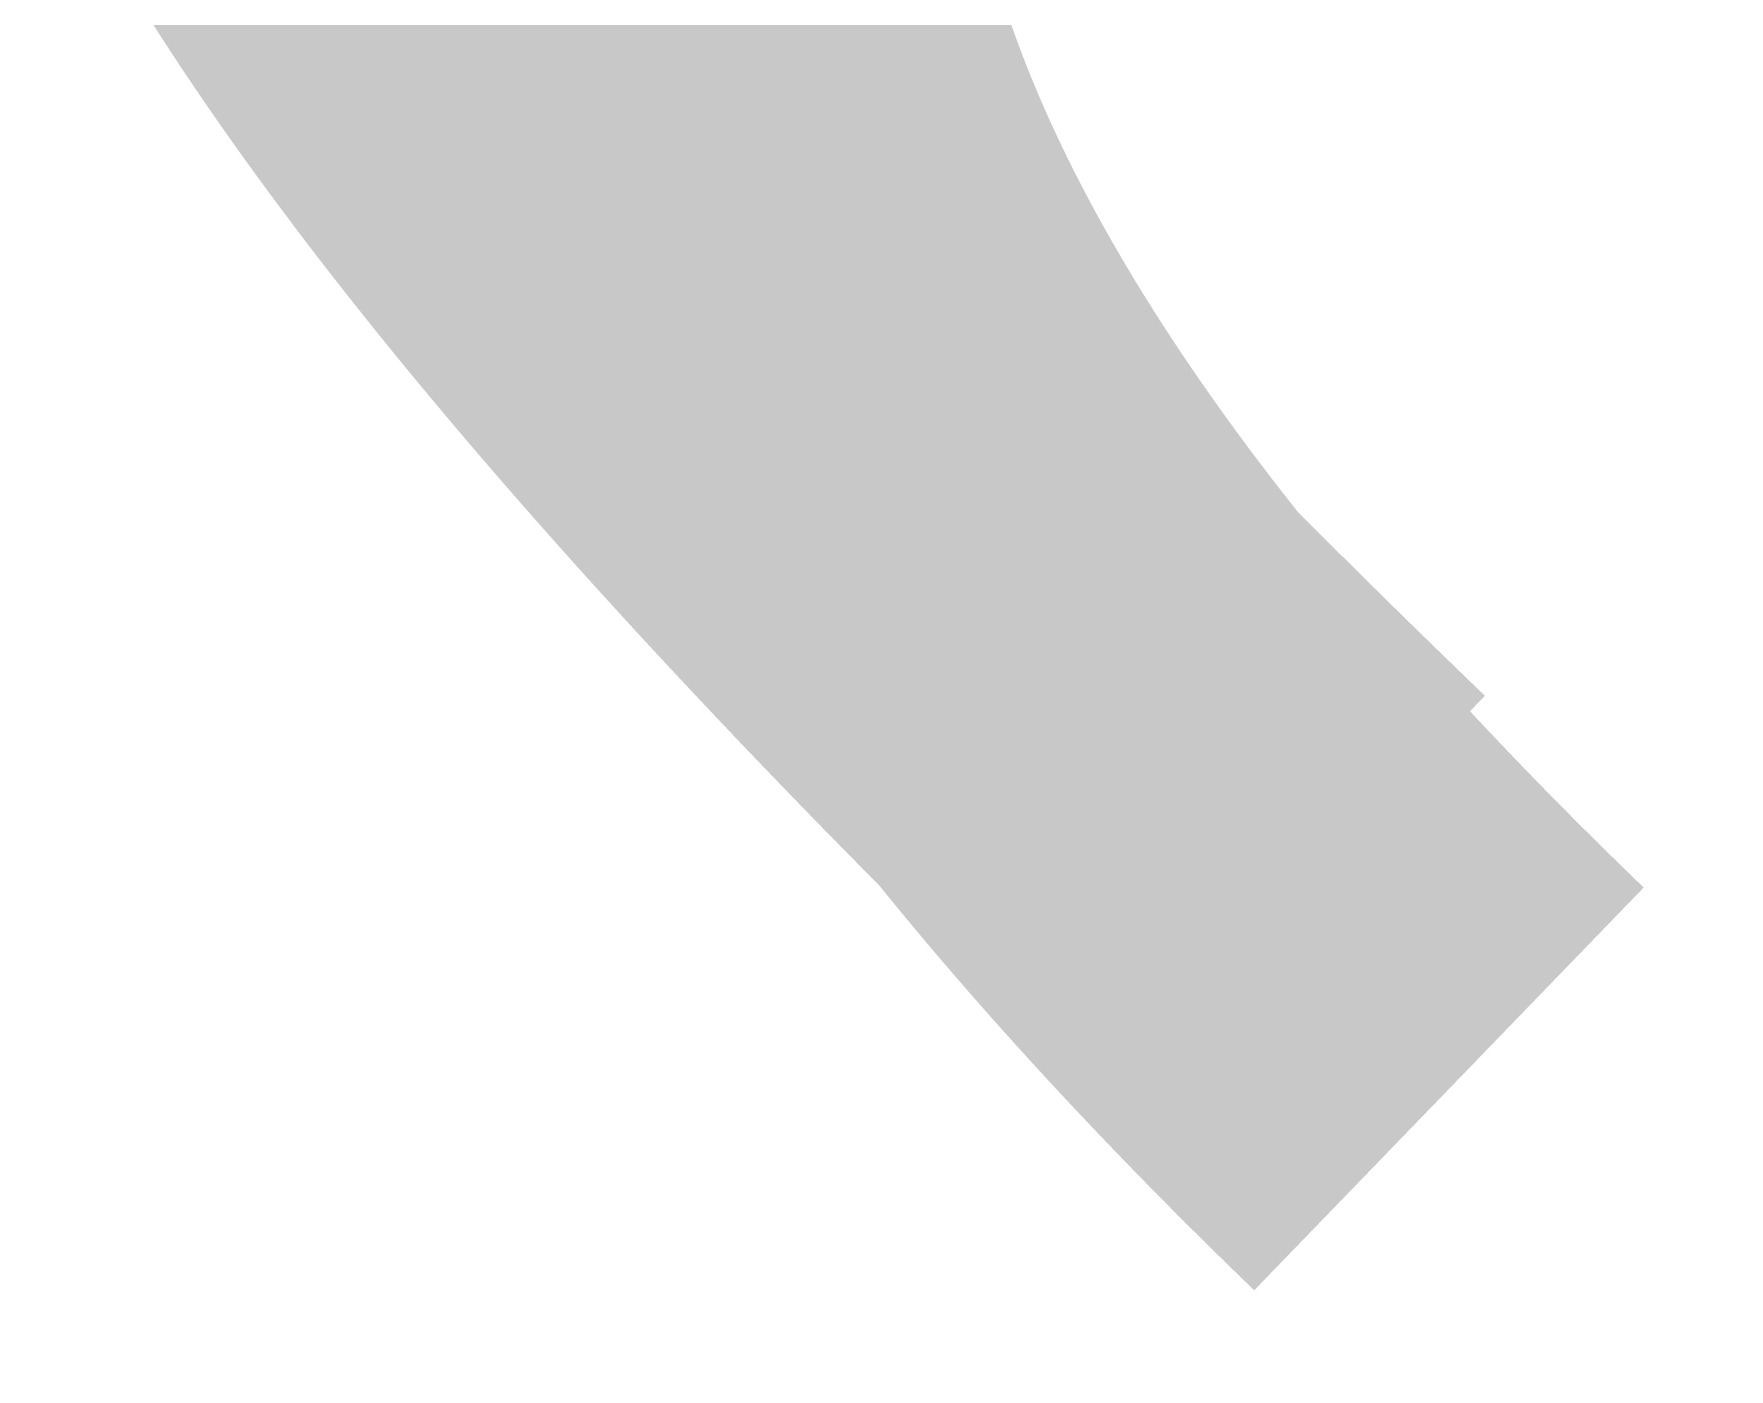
# Model space of a CAD drawing. Header units: inches. Extents: x 2832 to 8547, y -592 to 860.
# Drawn here: x 3586.9 to 3587.657, y 137.348 to 137.943 of the extents above; entities that cross this region are included whole.
import ezdxf

# ---------------------------------------------------------------- set-up
doc = ezdxf.new("R2010")
doc.units = ezdxf.units.IN
doc.header["$LTSCALE"] = 5
doc.header["$MEASUREMENT"] = 0
doc.layers.add('BlueSolid', color=5, linetype='Continuous')
doc.layers.add('DIM', color=154, linetype='Continuous')

# ---------------------------------------------------------------- blocks, each defined once
blk = doc.blocks.new('VBA_LIFTING_SLING_C')
at = {"layer": 'BlueSolid', "const_width": 0.25}
for points in [[(2.162047567736863, -4.730542144959145), (2.155751423259062, -4.72446695042413), (2.149504072812306, -4.718422748855346), (2.143305367858829, -4.712409425547094), (2.137155159860413, -4.706426865792764), (2.131053300279746, -4.700474954885294), (2.124999640577698, -4.694553578119894), (2.11899403221787, -4.688662620788591), (2.113036326662495, -4.682801968186595), (2.107126375372445, -4.676971505606843), (2.101264029810864, -4.671171118342954), (2.095449141439531, -4.665400691689683), (2.089681561720681, -4.659660110939058), (2.08396114211655, -4.653949261385605), (2.078287734089372, -4.6482680283234), (2.072661189100927, -4.642616297046288), (2.06708135861345, -4.636993952846751), (2.061548094090085, -4.631400881019772), (2.056061246991248, -4.625836966857833), (2.050620668780084, -4.620302095656143), (2.045226210919282, -4.614796152707413), (2.039877724870166, -4.609319023305716), (2.034575062094973, -4.60387059274376), (2.029318074055936, -4.598450746316757), (2.024106612215746, -4.593059369317643), (2.018940528035728, -4.587696347040264), (2.013819672979025, -4.582361564778466), (2.008743898506054, -4.577054907825868), (2.003713056080869, -4.571776261475634), (1.998726997165249, -4.566525511022064), (1.993785573220975, -4.561302541759005), (1.988888635709372, -4.556107238979394), (1.984036036093585, -4.550939487977985), (1.979227625836302, -4.545799174047943), (1.974463256398394, -4.540686182482432), (1.969742779242551, -4.535600398576207), (1.965066045831463, -4.530541707622206), (1.960432907626455, -4.525509994914501), (1.95584321609067, -4.520505145746711), (1.951296822684981, -4.515527045412227), (1.946793578872985, -4.510575579205351), (1.942333336115553, -4.505650632419474), (1.937915945875375, -4.500752090347987), (1.933541259614685, -4.495879838285418), (1.92920912879481, -4.491033761524932), (1.924919404880256, -4.486213745359919), (1.920671939330532, -4.481419675085135), (1.916466583609235, -4.47665143599329), (1.912303189178147, -4.471908913378456), (1.908181607499046, -4.467191992534254), (1.904101690034622, -4.4625005587543), (1.900063288247111, -4.457834497332669), (1.896066253597837, -4.453193693562525), (1.8921104375504, -4.448578032738624), (1.88819569156567, -4.443987400152992), (1.884321867106337, -4.439421681100839), (1.880488815634635, -4.43488076087533), (1.87669638861189, -4.430364524769629), (1.872944437501701, -4.425872858078719), (1.869232813765393, -4.421405646095309), (1.865561368864746, -4.416962774113244), (1.86192995426245, -4.412544127426372), (1.858338421420285, -4.408149591328083), (1.85478662180185, -4.403779051112906), (1.851274406867105, -4.399432392074004), (1.847801628079651, -4.395109499504542), (1.844368136901721, -4.390810258699048), (1.840973784794187, -4.386534554951368), (1.837618423220647, -4.382282273554893), (1.834301903641972, -4.378053299802787), (1.831024077521306, -4.373847518988896), (1.827784796320429, -4.369664816407976), (1.824583911501577, -4.365505077352509), (1.821421274526983, -4.361368187116796), (1.818296736858883, -4.357254030994909), (1.815210149959512, -4.353162494279559), (1.812161365289285, -4.349093462265273), (1.80915023431362, -4.345046820245443), (1.806176608491569, -4.34102245351346), (1.803240339288095, -4.337020247363853), (1.80034127816225, -4.333040087089785), (1.797479276578997, -4.329081857985102), (1.794654185999207, -4.325145445343423), (1.791865857885114, -4.321230734458595), (1.789114143698498, -4.317337610623099), (1.78639889490205, -4.313465959133055), (1.783719962958003, -4.309615665280489), (1.781077199328593, -4.305786614359477), (1.778470455475599, -4.301978691663408), (1.775899582860802, -4.298191782486583), (1.773364432947346, -4.29442577212285), (1.770864857197012, -4.290680545864916), (1.768400707071578, -4.286955989007311), (1.76597183403328, -4.283251986843652), (1.763578089544808, -4.279568424667332), (1.761219325067941, -4.275905187772196), (1.758895392065369, -4.272262161452318), (1.756606141997509, -4.268639231000407), (1.754351426328412, -4.265036281711446), (1.749945004034089, -4.257889867795029), (1.745674936877094, -4.250822002052701), (1.741540036556216, -4.243831766833637), (1.737539114768424, -4.23691824448747), (1.733670983210686, -4.23008051736474), (1.729934453579972, -4.223317667814399), (1.726328337574159, -4.216628778186077)], [(1.8912139719273, -4.219419550927796), (1.891203417519137, -4.220344896789584), (1.891194915390315, -4.221270977270024), (1.89118846874544, -4.222197793252235), (1.891184080788207, -4.223125345618655), (1.891181754720947, -4.224053635251266), (1.891181493748718, -4.224982663031597), (1.891183301074761, -4.225912429842992), (1.891187179902317, -4.226842936567891), (1.891193133435081, -4.22777418408873), (1.891201164876747, -4.228706173285673), (1.891211277430557, -4.229638905044339), (1.891223474301569, -4.230572380244894), (1.891237758692114, -4.23150659977), (1.891254133805887, -4.232441564502778), (1.891272602846584, -4.233377275324983), (1.891293169017899, -4.234313733118825), (1.891315835523073, -4.235250938767649), (1.891340605566711, -4.23618889315253), (1.891367482351143, -4.237127597155677), (1.891396469081428, -4.238067051659755), (1.891427568959443, -4.239007257548792), (1.891460785190702, -4.23994821570318), (1.89149612097799, -4.240889927005128), (1.891533579524548, -4.241832392337756), (1.891573164034071, -4.242775612583728), (1.891614877710708, -4.24371958862389), (1.8916587237577, -4.24466432134227), (1.891704705379198, -4.24560981162017), (1.891752825777985, -4.246556060339799), (1.891803088158667, -4.247503068384731), (1.891855495723121, -4.248450836636266), (1.891910051677314, -4.249399365976615), (1.891966759223124, -4.250348657289123), (1.892025621565153, -4.25129871145532), (1.892086641905735, -4.252249529357414), (1.892149823449927, -4.25320111187807), (1.89221516940097, -4.254153459900635), (1.89228268296165, -4.255106574305728), (1.892352367337025, -4.256060455976467), (1.892424225729428, -4.257015105794608), (1.892498261342553, -4.257970524643042), (1.892574477380549, -4.25892671340398), (1.892652877047112, -4.259883672959859), (1.892733463545937, -4.260841404192661), (1.89281624007981, -4.261799907985505), (1.892901060295571, -4.262757922464061), (1.892987179612192, -4.263709134734427), (1.893073703889058, -4.264645969145931), (1.893159738987833, -4.26556085004745), (1.893244390768359, -4.266446201789449), (1.893326765091388, -4.267294448721032), (1.89340596781949, -4.268098015191072), (1.893481104810689, -4.268849325550264), (1.893551545905666, -4.26954331733441), (1.893617716849349, -4.270184980827935), (1.893680307367049, -4.27078181950219), (1.893740007183169, -4.271341336827618), (1.89379750602302, -4.271871036276025), (1.893853493610095, -4.272378421318081), (1.893908659668341, -4.272870995426047), (1.893963693924434, -4.27335626206991), (1.894019171212221, -4.273840474161034), (1.894075206821071, -4.274324882370138), (1.894131801152071, -4.274809486807044), (1.894188954604488, -4.275294287582483), (1.894246667580774, -4.275779284806731), (1.894304940478833, -4.27626447858961), (1.894363773700206, -4.276749869042078), (1.894423167645073, -4.277235456274184), (1.894483122715428, -4.277721240395749), (1.894543639309177, -4.278207221516595), (1.894604717829225, -4.278693399749045), (1.894666358675295, -4.279179775201783), (1.894728562245746, -4.279666347985085), (1.894791328943484, -4.280153118210592), (1.894854659169141, -4.280640085986533), (1.894918553321531, -4.281127251424323), (1.894983011801287, -4.281614614634691), (1.89504803500995, -4.282102175728141), (1.895113623347697, -4.282589934813359), (1.895179777214707, -4.283077892001756), (1.895246497010703, -4.283566047404065), (1.895313783137681, -4.284054401128969), (1.895381635994909, -4.284542953288337), (1.895450055983019, -4.285031703992672), (1.8955190435031, -4.285520653350659), (1.895588598954873, -4.286009801473483), (1.895658722739881, -4.286499148471421), (1.895729415256483, -4.286988694454749), (1.895800676906674, -4.287478439533515), (1.895872508090633, -4.287968383818679), (1.895944909209447, -4.288458527420062), (1.896017880662384, -4.288948870446802), (1.896091422851441, -4.289439413010996), (1.896165536175431, -4.289930155223146), (1.896240221034986, -4.290421097191484), (1.896315477831195, -4.290912239027875), (1.896391306965143, -4.291403580842371), (1.896467708835189, -4.291895122745018), (1.89654468384424, -4.292386864847003), (1.89662223239111, -4.292878807256102), (1.896700354877339, -4.293370950085091), (1.896779051701742, -4.293863293444474), (1.89685832326677, -4.294355837442936), (1.896938169971236, -4.294848582191435), (1.897018592216682, -4.295341527800474), (1.897099590402831, -4.295834674379648), (1.897181164931226, -4.296328022039688), (1.897263316200679, -4.296821570891098), (1.897346044612277, -4.29731532104347), (1.897429350567563, -4.297809272608674), (1.89751323446626, -4.29830342569494), (1.897597696707635, -4.298797780414361), (1.897682737693685, -4.299292336875851), (1.897768357824589, -4.29978709519105), (1.897854557500523, -4.300282055469097), (1.89794133712212, -4.300777217820269), (1.898028697089558, -4.301272582356205), (1.898116637803469, -4.301768149184454), (1.898205159663576, -4.302263918418475), (1.89829426307233, -4.302759890166953), (1.898383948428545, -4.303256064540392), (1.898474216132854, -4.303752441649294), (1.898565066585434, -4.304249021603255), (1.898656500187371, -4.304745804514141), (1.898748517338845, -4.305242790490411), (1.898841118440487, -4.305739979642794), (1.898934303892929, -4.306237372082705), (1.89902807409635, -4.306734967918828), (1.899122429451381, -4.307232767262803), (1.899217370357746, -4.307730770223998), (1.899312897216532, -4.308228976913142), (1.899409010428371, -4.30872738744074), (1.899505710393896, -4.309226001916386), (1.89960299751192, -4.309724820451265), (1.899700872184894, -4.310223843154745), (1.899799334812087, -4.310723070137783), (1.899898385795041, -4.311222501510429), (1.899998025533023, -4.311722137382958), (1.900098254427121, -4.312221977866329), (1.900199072877058, -4.312722023070137), (1.900300481283466, -4.313222273104202), (1.900402480048342, -4.313722728079711), (1.900505069570954, -4.314223388106711), (1.900608250251025, -4.314724253295253), (1.900712022490552, -4.31522532375584), (1.900816386688803, -4.315726599598747), (1.900921343246409, -4.31622808093357), (1.90102689256446, -4.31672976787172), (1.901133035043131, -4.317231660523248), (1.901239771081691, -4.317733758997974), (1.901347101083047, -4.318236063405948), (1.901455025444648, -4.318738573859036), (1.901563544570308, -4.319241290465698), (1.901672658857478, -4.319744213336662), (1.901782368708155, -4.320247342583343), (1.901892674522514, -4.32075067831488), (1.90200357670119, -4.321254220641549), (1.902115075644815, -4.321757969674081), (1.902227171752656, -4.322261925523662), (1.902339865425802, -4.322766088298295), (1.902453157065338, -4.323270458110301), (1.902567047071443, -4.323775035069048), (1.90268153584384, -4.324279819285039), (1.902796623783615, -4.32478481086855), (1.902912311291402, -4.325290009929176), (1.903028598767378, -4.325795416579012), (1.903145486611265, -4.326301030927198), (1.903262975225061, -4.326806853083554), (1.903381065007579, -4.327312883159493), (1.903499756359906, -4.327819121264156), (1.903619049683584, -4.328325567508728), (1.903738945377881, -4.328832222002575), (1.903859443843885, -4.329339084857338), (1.903980545480863, -4.329846156182384), (1.904102250690812, -4.330353436087762), (1.904224559872546, -4.330860924685339), (1.904347473427606, -4.331368622081982), (1.90447099175708, -4.331876528391831), (1.904595115259781, -4.332384643723117), (1.904719844337706, -4.332892968187025), (1.904845179390122, -4.333401501892922), (1.904971120818118, -4.333910244951539), (1.905097669022325, -4.33441919747429), (1.905224824402012, -4.334928359569631), (1.905352587359175, -4.335437731348293), (1.905480958293083, -4.335947312921007), (1.905609937604822, -4.336457104397823), (1.905739525695481, -4.336967105889698), (1.905869722963871, -4.337477317506682), (1.906000529811081, -4.337987739358141), (1.906131946638652, -4.338498371555488), (1.906263973844943, -4.339009214207863), (1.906396611832861, -4.339520267426678), (1.906529861000763, -4.340031531321756), (1.906663721749737, -4.340543006003145), (1.906798194481325, -4.341054691582258), (1.906933279594796, -4.341566588167552), (1.907068977490326, -4.342078695871351), (1.907205288569912, -4.342591014801883), (1.907342213232823, -4.343103545070107), (1.907479751879237, -4.343616286787665), (1.907617904910239, -4.344129240063239), (1.907756672726464, -4.344642405007789), (1.907896055727633, -4.345155781731819), (1.908036054314834, -4.345669370344922), (1.908176668887791, -4.346183170958284), (1.908317899848498, -4.346697183681272), (1.908459747595771, -4.347211408625526), (1.908602212530695, -4.347725845899959), (1.908745295053905, -4.348240495614846), (1.908888995565121, -4.348755357880918), (1.909033314466342, -4.349270432808225), (1.90917825215638, -4.34978572050818), (1.909323809036323, -4.350301221090149), (1.909469985506348, -4.350816934664863), (1.909616781967543, -4.351332861341916), (1.909764198820085, -4.351849001231358), (1.909912236463242, -4.352365354445055), (1.910060895299921, -4.352881921091466), (1.910210175728935, -4.353398701282686), (1.910360078150916, -4.353915695127171), (1.910510602966042, -4.354432902736562), (1.9106617505754, -4.354950324221136), (1.910813521378714, -4.355467959689804), (1.910965915777524, -4.355985809254889), (1.911118934171554, -4.356503873024394), (1.911272576960982, -4.357022151110414), (1.911426844546895, -4.357540643623224), (1.91158173732947, -4.35805935067151), (1.911737255709795, -4.35857827236714), (1.911893400086683, -4.35909740881948), (1.912050170861676, -4.359616760139261), (1.912207568435406, -4.360136326436987), (1.912365593208051, -4.360656107822479), (1.912524245580698, -4.361176104406468), (1.912683525951707, -4.361696316298776), (1.912843434723982, -4.362216743610361), (1.913003972296337, -4.362737386450362), (1.913165139071225, -4.363258244929739), (1.913326935447003, -4.363779319159448), (1.913489361824304, -4.36430060924863), (1.913652418605125, -4.364822115308698), (1.913816106188278, -4.365343837448563), (1.913980424975762, -4.365865775779184), (1.914145375366388, -4.366387930411065), (1.9143109577617, -4.366910301454709), (1.914477172561874, -4.367432889020392), (1.914644020166634, -4.367955693218619), (1.914811500977521, -4.3684787141583), (1.914979615395168, -4.369001951950167), (1.915148363819299, -4.369525406705861), (1.915317746650544, -4.370049078534748), (1.915487764288628, -4.370572967546423), (1.915658417134637, -4.371097073852297), (1.915829705589658, -4.371621397562421), (1.91600163005387, -4.372145938786844), (1.91617419092654, -4.372670697636067), (1.916347388609665, -4.373195674219687), (1.916521223502514, -4.373720868649116), (1.916695696006627, -4.374246281033948), (1.916870806521274, -4.374771911484686), (1.917046555448451, -4.375297760110925), (1.917222943186971, -4.375823827024078), (1.917399970137467, -4.376350112333967), (1.917577636701935, -4.376876616150867), (1.917755943279644, -4.3774033385846), (1.917934890270772, -4.377930279746352), (1.91811447807595, -4.378457439745716), (1.91829470709672, -4.378984818693652), (1.918475577731897, -4.379512416699754), (1.918657090383931, -4.380040233875434), (1.918839245451181, -4.38056827032824), (1.919022043335644, -4.381096526171632), (1.919205484435679, -4.381625001514976), (1.919389569155101, -4.38215369646764), (1.919574297891359, -4.382682611141036), (1.91975967104645, -4.383211745644758), (1.919945689020096, -4.383741100088628), (1.920132352213386, -4.384270674584286), (1.920319661025587, -4.3848004692411), (1.920507615858696, -4.385330484169344), (1.920696217112891, -4.385860719479979), (1.920885465187439, -4.38639117528237), (1.921075360483883, -4.386921851687703), (1.9212659034024, -4.387452748806027), (1.921457094342713, -4.387983866746936), (1.92164893370682, -4.388515205621616), (1.921841421893532, -4.389046765540115), (1.922034559304393, -4.389578546612256), (1.922228346339125, -4.390110548948542), (1.92242278339927, -4.39064277265993), (1.922617870884551, -4.391175217856699), (1.9228136091956, -4.391707884647303), (1.923009998731686, -4.392240773144522), (1.92320703989526, -4.392773883456357), (1.923404733086045, -4.393307215695359), (1.923603078703309, -4.393840769970211), (1.923802077149503, -4.394374546391873), (1.924001728823441, -4.394908545069939), (1.92420203412621, -4.395442766114911), (1.924402993458443, -4.395977209637977), (1.924604607219862, -4.396511875749411), (1.92480687581201, -4.397046764558354), (1.925009799635063, -4.397581876175082), (1.925213379087836, -4.398117210711234), (1.92541761457278, -4.398652768276179), (1.925622506490072, -4.399188548980874), (1.925828055239435, -4.399724552934686), (1.926034261221957, -4.400260780248345), (1.926241124837361, -4.400797231032129), (1.926448646486733, -4.401333905396314), (1.926656826571161, -4.401870803451175), (1.926865665489004, -4.402407925306989), (1.927075163642257, -4.402945271074486), (1.927285321431555, -4.403482840863717), (1.927496139255709, -4.404020634784729), (1.927707617517171, -4.404558652947344), (1.92791975661612, -4.405096895463203), (1.928132556951823, -4.405635362440535), (1.928346018925367, -4.406174053991663), (1.928560142937386, -4.406712970226408), (1.92877492938851, -4.407252111255048), (1.928990378678009, -4.407791477187175), (1.929206491208788, -4.408331068132838), (1.929423267378297, -4.408870884203452), (1.929640707588533, -4.409410925508382), (1.929858812239672, -4.409951192159269), (1.930077581732803, -4.410491684265708), (1.930297016467193, -4.411032401937291), (1.930517116844385, -4.411573345284751), (1.930737883264101, -4.412114514419272), (1.930959316126973, -4.412655909449768), (1.931181415834089, -4.413197530486968), (1.931404182785172, -4.41373937764115), (1.931627617380855, -4.414281451023498), (1.931851720021314, -4.414823750742698), (1.932076491107637, -4.41536627691039), (1.932301931040001, -4.415909029635714), (1.932528040219495, -4.416452009030991), (1.932754819044931, -4.416995215203769), (1.932982267918305, -4.417538648266827), (1.933210387238887, -4.418082308328167), (1.933439177407763, -4.418626195500337), (1.933668638825111, -4.419170309892252), (1.933898771892473, -4.419714651615095), (1.934129577008662, -4.420259220777325), (1.934361054575675, -4.420804017491037), (1.934593204992325, -4.421349041865824), (1.934826028660154, -4.421894294012191), (1.935059525979796, -4.422439774040413), (1.935293697350971, -4.422985482060767), (1.935528543175678, -4.423531418183529), (1.935764063851366, -4.424077582519203), (1.93600025978094, -4.424623975177155), (1.936237131364578, -4.425170596268799), (1.936474679002004, -4.425717445904411), (1.936712903094303, -4.426264524193584), (1.9369518040412, -4.426811831245914), (1.937191382243782, -4.427359367173949), (1.937431638102225, -4.427907132086602), (1.937672572017618, -4.428455126093695), (1.937914184388774, -4.429003349306413), (1.938156475618143, -4.429551801834123), (1.93839944610454, -4.430100483788692), (1.938643096249507, -4.430649395279261), (1.938887426453675, -4.431198536415877), (1.939132437116314, -4.431747907309955), (1.939378128638509, -4.432297508070405), (1.939624501420894, -4.432847338808415), (1.939871555864102, -4.433397399633805), (1.940119292367854, -4.433947690657988), (1.940367711332783, -4.434498211989194), (1.940616813159522, -4.435048963739291), (1.940866598249613, -4.435599946018783), (1.941117067001414, -4.436151158937037), (1.941368219816013, -4.436702602604555), (1.941620057095406, -4.437254277131842), (1.941872579237952, -4.437806182628492), (1.942125786646102, -4.438358319206372), (1.942379679718215, -4.438910686975078), (1.942634258856287, -4.439463286043974), (1.942889524459588, -4.440016116524248), (1.943145476930113, -4.440569178525493), (1.943402116666221, -4.441122472158668), (1.943659444070818, -4.441675997533594), (1.943917459542263, -4.442229754761684), (1.944176163483007, -4.44278374395185), (1.94443555629141, -4.443337965213914), (1.944695638368557, -4.443892418659516), (1.944956410115992, -4.444447104399615), (1.945217871933437, -4.445002022543349), (1.945480024220615, -4.445557173200996), (1.945742867379522, -4.446112556482376), (1.946006401808972, -4.44666817249913), (1.946270627910508, -4.447224021360626), (1.94653554608476, -4.447780103177365), (1.946801156730999, -4.448336418059853), (1.947067460250764, -4.448892966117683), (1.94733445704378, -4.449449747462268), (1.947602147511589, -4.45000676220252), (1.947870532053003, -4.45056401045008), (1.948139611070019, -4.451121492313405), (1.948409384961906, -4.451679207904817), (1.948679854130205, -4.452237157333911), (1.948951018974185, -4.452795340710281), (1.949222879894933, -4.45335375814534), (1.949495437293535, -4.453912409749137), (1.949768691569261, -4.454471295631038), (1.950042643123197, -4.455030415902229), (1.950317292355521, -4.455589770672759), (1.95059263966732, -4.456149360053132), (1.950868685458317, -4.456709184152942), (1.951145430129145, -4.457269243083147), (1.95142287408089, -4.45782953695425), (1.951701017713276, -4.458390065875165), (1.951979861426025, -4.45895082995753), (1.952259405621135, -4.459511829311623), (1.952539650699237, -4.460073064047037), (1.952820597059144, -4.460634534274504), (1.9531022451024, -4.4611962401043), (1.953384595228272, -4.461758181645564), (1.953667647839211, -4.462320359011528), (1.953951403334486, -4.462882772309285), (1.954235862114274, -4.463445421650476), (1.954521024579208, -4.464008307146059), (1.954806891130829, -4.464571428904719), (1.955093462167497, -4.465134787038551), (1.955380738092117, -4.465698381656466), (1.955668719303048, -4.466262212868969), (1.955957406201833, -4.466826280787018), (1.956246799188648, -4.467390585520889), (1.956536898664581, -4.467955127179039), (1.9568277050289, -4.468519905874246), (1.957119218682692, -4.469084921716103), (1.95741144002659, -4.469650174814433), (1.957704369460771, -4.470215665279511), (1.957998007385868, -4.470781393222069), (1.958292354201603, -4.4713473587517), (1.958587410309519, -4.471913561979591), (1.958883176108884, -4.47248000301488), (1.959179652001239, -4.473046681968526), (1.959476838387218, -4.47361359895126), (1.959774735666088, -4.474180754072904), (1.960073344238936, -4.474748147442597), (1.960372664506849, -4.475315779173343), (1.960672696868187, -4.475883649373145), (1.96097344172631, -4.476451758152734), (1.961274899479577, -4.477020105623296), (1.961577070529074, -4.47758869189488), (1.961879955275435, -4.478157517077534), (1.962183554118837, -4.478726581280398), (1.962487867458549, -4.479295884616022), (1.962792895697476, -4.479865427192408), (1.963098639234886, -4.480435209121879), (1.963405098470503, -4.481005230513119), (1.963712273806323, -4.481575491477315), (1.964020165641614, -4.482145992124742), (1.964328774377464, -4.482716732565223), (1.964638100414049, -4.483287712909942), (1.964948144151549, -4.483858933267584), (1.96525890599105, -4.484430393750472), (1.965570386332729, -4.485002094466836), (1.96588258557631, -4.485574035528089), (1.966195504123334, -4.486146217045416), (1.96650914237398, -4.486718639127503), (1.966823500727969, -4.48729130188417), (1.967138579586845, -4.487864205428423), (1.967454379349419, -4.488437349868036), (1.967770900418145, -4.489010735313968), (1.968088143192745, -4.489584361877633), (1.968406108072941, -4.490158229667941), (1.968724795460275, -4.490732338794942), (1.969044205754017, -4.491306689371186), (1.969364339356616, -4.491881281504675), (1.969685196666433, -4.492456115306368), (1.970006778084553, -4.493031190885404), (1.970329084012064, -4.493606508355242), (1.97065211484778, -4.494182067823431), (1.970975870994153, -4.494757869400701), (1.971300352850449, -4.495333913198237), (1.971625560818211, -4.495910199325635), (1.971951495296253, -4.496486727893853), (1.972278156685661, -4.497063499012256), (1.972605545387978, -4.497640512791577), (1.972933661802017, -4.498217769341863), (1.97326250632932, -4.498795268773847), (1.97359207936961, -4.499373011198259), (1.973922381324428, -4.499950996723555), (1.974253412593498, -4.50052922546206), (1.974585173576543, -4.501107697523139), (1.974917664676013, -4.501686413016841), (1.975250886290723, -4.502265372054126), (1.975584838820851, -4.502844574744358), (1.975919522667937, -4.50342402119918), (1.976254938231705, -4.504003711527503), (1.976591085914151, -4.504583645840512), (1.976927966113635, -4.505163824248029), (1.977265579231698, -4.505744246861241), (1.977603925668063, -4.506324913788603), (1.977943005824272, -4.506905825141757), (1.978282820100958, -4.507486981031207), (1.978623368896478, -4.508068381566545), (1.978964652613286, -4.508650026858277), (1.979306671650647, -4.50923191701736), (1.97964942641056, -4.509814052153388), (1.979992917291838, -4.51039643237641), (1.980337144695113, -4.510979057796476), (1.980682109022382, -4.511561928525225), (1.981027810672458, -4.512145044672252), (1.981374250046429, -4.512728406346923), (1.981721427544016, -4.513312013661107), (1.982069343567673, -4.51389586672417), (1.982417998515302, -4.51447996564707), (1.982767392788901, -4.515064310538719), (1.983117526788647, -4.515648901510986), (1.983468400914262, -4.516233738673463), (1.983820015567744, -4.516818822136202), (1.984172371148361, -4.517404152009931), (1.984525468056745, -4.51798972840561), (1.984879306693074, -4.518575551431468), (1.98523388745889, -4.519161621198919), (1.985589210753005, -4.519747937819375), (1.985945276978327, -4.520334501401294), (1.986302086533669, -4.520921312055407), (1.986659639818299, -4.521508369893809), (1.987017937234668, -4.522095675024275), (1.987376979182955, -4.522683227558673), (1.987736766062426, -4.523271027606597), (1.988097298274624, -4.523859075278551), (1.988458576219273, -4.524447370685039), (1.988820600298368, -4.525035913936108), (1.989183370910268, -4.525624705142718), (1.989546888455607, -4.526213744413781), (1.989911153336834, -4.526803031860027), (1.990276165953674, -4.527392567593097), (1.990641926705393, -4.527982351720993), (1.991008435992626, -4.528572384356039), (1.991375694216913, -4.529162665607601), (1.991743701778887, -4.529753195586409), (1.992112459075997, -4.530343974402285), (1.992481966512514, -4.530935002165279), (1.992852224486796, -4.531526278986121), (1.993223233400386, -4.532117804975542), (1.993594993653005, -4.532709580243363), (1.993967505644832, -4.533301604899407), (1.994340769776954, -4.533893879054403), (1.994714786450004, -4.534486402819084), (1.995089556063704, -4.53507917630327), (1.995465079019596, -4.535672199617466), (1.995841355716493, -4.536265472871492), (1.996218386555938, -4.536858996176761), (1.996596171937654, -4.537452769641732), (1.996974712264091, -4.538046793378044), (1.997354007934064, -4.538641067496201), (1.997734059347295, -4.539235592105115), (1.998114866905325, -4.539830367317336), (1.998496431007879, -4.540425393241094), (1.998878752056498, -4.541020669986437), (1.99926183045136, -4.541616197666144), (1.999645666593096, -4.542211976387762), (2.000030260880067, -4.542808006262703), (2.000415613716086, -4.543404287402382), (2.000801725498604, -4.544000819915027), (2.001188596630527, -4.54459760391137), (2.001576227511123, -4.545194639502824), (2.001964618540569, -4.545791926799666), (2.002353770118589, -4.546389465911261), (2.002743682647633, -4.546987256948569), (2.003134356527426, -4.547585300021865), (2.003525792157234, -4.548183595240744), (2.003917989939055, -4.548782142715254), (2.004310950272611, -4.549380942558173), (2.004704673558535, -4.549979994876594), (2.005099160197915, -4.550579299782612), (2.005494410589108, -4.551178857385594), (2.005890425135021, -4.551778667796725), (2.006287204234923, -4.5523787311256), (2.006684748288535, -4.55297904748295), (2.00708305769831, -4.553579616979505), (2.007482132862606, -4.554180439723723), (2.00788197418342, -4.554781515828154), (2.008282582060474, -4.555382845401709), (2.008683956893947, -4.555984428554666), (2.00908609908538, -4.556586265398664), (2.009489009034041, -4.557188356042161), (2.009892687141473, -4.557790700596797), (2.010297133807398, -4.558393299172394), (2.01070234943154, -4.558996151879001), (2.011108334416349, -4.559599258827348), (2.011515089160639, -4.560202620127484), (2.011922614065497, -4.560806235889231), (2.012330909531101, -4.561410106224912), (2.012739975958084, -4.562014231241847), (2.013149813747532, -4.562618611051903), (2.013560423298259, -4.563223245766267), (2.013971805013171, -4.563828135493395), (2.014383959290171, -4.564433280344247), (2.014796886530803, -4.56503868042978), (2.015210587135243, -4.565644335859588), (2.015625061505034, -4.566250246744175), (2.016040310038989, -4.566856413193591), (2.016456333139558, -4.567462835318793), (2.016873131204648, -4.568069513229375), (2.017290704635798, -4.568676447035841), (2.017709053834551, -4.569283636848695), (2.01812817920063, -4.569891082777531), (2.018548081134213, -4.570498784933307), (2.018968760036387, -4.571106743426526), (2.019390216306874, -4.571714958366783), (2.019812450346308, -4.572323429865492), (2.02023546255532, -4.572932158031335), (2.020659253334543, -4.573541142975728), (2.021083823084155, -4.574150384808718), (2.021509172204333, -4.574759883641036), (2.021935301095709, -4.57536963958114), (2.022362210158917, -4.575979652741808), (2.022789899795043, -4.576589923231722), (2.023218370403356, -4.577200451162298), (2.023647622384487, -4.577811236642219), (2.024077656139525, -4.578422279783581), (2.024508472068192, -4.57903358069575), (2.024940070571574, -4.579645139488093), (2.025372452050306, -4.580256956272706), (2.025805616903654, -4.580869031159409), (2.02623956553316, -4.58148136425757), (2.026674298339458, -4.582093955678602), (2.02710981572227, -4.582706805531643), (2.027546118082228, -4.58331991392788), (2.027983205819055, -4.58393328097759), (2.028421079334748, -4.584546906789456), (2.028859739028576, -4.585160791476255), (2.029299185302079, -4.585774935146901), (2.029739418554982, -4.586389337912578), (2.030180439187006, -4.587003999882882), (2.030622247600149, -4.587618921167632), (2.031064844193679, -4.588234101876878), (2.031508229367773, -4.588849542122944), (2.031952403524429, -4.589465242014285), (2.032397367064277, -4.590081201662315), (2.032843120385678, -4.590697421175946), (2.033289663889718, -4.591313900667274), (2.033736997977485, -4.591930640245437), (2.034185123050065, -4.592547640019802), (2.034634039506727, -4.593164900102693), (2.035083747748558, -4.59378242060302), (2.035534248174827, -4.594400201632425), (2.035985541187529, -4.595018243299364), (2.036437627186388, -4.595636545715251), (2.036890506571126, -4.596255108990363), (2.037344179744196, -4.596873933234747), (2.03779864710441, -4.59749301855868), (2.038253909051946, -4.598112365072893), (2.038709965987891, -4.598731972886753), (2.039166818314243, -4.599351842111219), (2.039624466428904, -4.599971972856792), (2.040082910734327, -4.600592365233524), (2.040542151630234, -4.601213019352372), (2.041002189515893, -4.601833935321565), (2.041463024792847, -4.602455113253654), (2.041924657862637, -4.603076553256642), (2.042387089123167, -4.603698255443078), (2.042850318977798, -4.604320219922329), (2.04331434782398, -4.604942446804671), (2.043779176064163, -4.605564936200835), (2.044244804098071, -4.606187688220416), (2.04471123232679, -4.606810702973689), (2.045178461150044, -4.607433980572296), (2.045646490968466, -4.60805752112492), (2.046115322183141, -4.608681324742292), (2.046584955193339, -4.609305391534463), (2.047055390401056, -4.609929721612389), (2.047526628205105, -4.610554315086347), (2.047998669007029, -4.611179172066386), (2.048471513207005, -4.611804292662555), (2.048945161205211, -4.612429676985812), (2.049419613403643, -4.613055325145297), (2.049894870200205, -4.613681237251967), (2.05037093199644, -4.614307413417009), (2.050847799193434, -4.614933853749108), (2.051325472190911, -4.61556055836013), (2.051803951389502, -4.616187527358534), (2.052283237190295, -4.616814760856187), (2.052763329992104, -4.617442258962683), (2.053244230196015, -4.618070021788981), (2.053725938204025, -4.61869804944422), (2.054208454415402, -4.619326342039813), (2.054691779230325, -4.619954899684899), (2.055175913049879, -4.620583722491119), (2.055660856274244, -4.621212810566931), (2.056146609304051, -4.621842164024883), (2.056633172539478, -4.622471782973435), (2.057120546381611, -4.62310166752377), (2.05760873122972, -4.62373181778662), (2.058097727484437, -4.624362233870443), (2.058587535547304, -4.624992915887788), (2.059078155818042, -4.625623863947339), (2.059569588696831, -4.626255078160284), (2.060061834584758, -4.626886558635988), (2.060554893881999, -4.627518305486547), (2.061048766988733, -4.628150318819962), (2.061543454305593, -4.628782598747648), (2.062038956232755, -4.629415145380108), (2.062535273172671, -4.630047958827845), (2.063032405523245, -4.630681039200681), (2.063530353686019, -4.631314386608437), (2.064029118060716, -4.631948001161845), (2.064528699048424, -4.632581882971635), (2.065029097050683, -4.633216032146947), (2.065530312465398, -4.633850448799194), (2.066032345695476, -4.634485133038652), (2.066535197139729, -4.635120084975142), (2.067038867199244, -4.635755304718941), (2.0675433562742, -4.636390792380325), (2.068048664765683, -4.637026548069343), (2.068554793072963, -4.637662571897408), (2.069061741598034, -4.63829886397366), (2.069569510740166, -4.638935424409055), (2.070078100899991, -4.63957225331319), (2.070587512479051, -4.640209350797477), (2.071097745876159, -4.64084671697151), (2.071608801492857, -4.64148435194511), (2.072120679729323, -4.642122255829463), (2.072633380985735, -4.642760428733936), (2.073146905662725, -4.643398870770625), (2.073661254160925, -4.644037582046849), (2.074176426880967, -4.644676562675613), (2.074692424222576, -4.645315812766057), (2.075209246586837, -4.64595533242823), (2.075726894373929, -4.646595121773998), (2.076245367984484, -4.647235180911366), (2.076764667818679, -4.647875509951518), (2.077284794278512, -4.648516109005413), (2.077805747761431, -4.649156978182646), (2.078327528669888, -4.649798117594401), (2.078850137403606, -4.65043952734959), (2.079373574363672, -4.651081207559173), (2.079897839950263, -4.651723158333198), (2.080422934563558, -4.652365379783078), (2.080948858604188, -4.653007872018179), (2.081475612474151, -4.653650635148779), (2.08200319657135, -4.654293669284698), (2.082531611297327, -4.65493697453735), (2.08306085705135, -4.655580551016783), (2.083590934236781, -4.656224398833047), (2.084121843251978, -4.656868518095735), (2.084653584497573, -4.657512908915805), (2.085186158373745, -4.658157571404672), (2.085719565282034, -4.65880250567011), (2.086253805621709, -4.659447711824441), (2.086788879794312, -4.660093189976806), (2.087324788199567, -4.660738940238616), (2.087861531238104, -4.661384962718557), (2.088399109310103, -4.662031257529407), (2.08893752281665, -4.662677824778484), (2.089476772157923, -4.663324664578113), (2.090016857733644, -4.663971777037432), (2.090557779944902, -4.664619162268309), (2.091099539193237, -4.665266820379657), (2.091642135877464, -4.665914751482205), (2.092185570399124, -4.666562955686004), (2.092729843157485, -4.667211433101556), (2.09327495455409, -4.667860183839593), (2.093820904988206, -4.668509208009482), (2.09436769486183, -4.669158505721953), (2.094915324574231, -4.669808077087509), (2.09546379452695, -4.670457922216201), (2.096013105119255, -4.671108041218531), (2.096563256751324, -4.671758434204776), (2.097114249826063, -4.672409101284529), (2.097666084741377, -4.673060042569659), (2.098218761898806, -4.673711258168396), (2.09877228169762, -4.67436274819238), (2.09932664454027, -4.675014512751659), (2.099881850826023, -4.675666551956738), (2.100437900955512, -4.67631886591721), (2.100994795328461, -4.676971454744262), (2.101552534345956, -4.677624318547487), (2.102111118409084, -4.678277457436934), (2.102670547918478, -4.678930871524244), (2.103230823272952, -4.679584560918556), (2.103791944873137, -4.680238525730374), (2.10435391312194, -4.680892766070201), (2.104916728416811, -4.681547282047404), (2.105480391160199, -4.682202073774306), (2.106044901751829, -4.682857141359136), (2.106610260590514, -4.683512484913081), (2.107176468079615, -4.684168104545961), (2.107743524619309, -4.684824000368963), (2.1083114306075, -4.685480172491907), (2.108880186446186, -4.686136621024843), (2.109449792536452, -4.686793346078503), (2.110020249278023, -4.687450347763161), (2.110591557071075, -4.688107626188184), (2.111163716317151, -4.688765181465214), (2.111736727415973, -4.689423013702935), (2.11231059076681, -4.69008112301367), (2.112885306772114, -4.690739509506557), (2.113460875831606, -4.691398173291645), (2.114037298345011, -4.692057114479439), (2.114614574714778, -4.692716333180215), (2.115192705339268, -4.693375829505158), (2.115771690619567, -4.694035603563179), (2.116351530956308, -4.694695655465466), (2.116932226749213, -4.695355985321612), (2.117513778400735, -4.696016593242575), (2.118096186308776, -4.69667747933795), (2.118679450875334, -4.697338643719377), (2.119263572500586, -4.698000086495767), (2.11984855158471, -4.698661807777853), (2.120434388529702, -4.699323807676365), (2.121021083733012, -4.699986086301578), (2.121608637597546, -4.700648643762861), (2.122197050522573, -4.701311480170943), (2.122786322909178, -4.701974595636102), (2.12337645515754, -4.70263799026884), (2.123967447668292, -4.703301664179889), (2.124559300842066, -4.703965617478843), (2.125152015078584, -4.704629850275978), (2.125745590778934, -4.705294362681116), (2.126340028343293, -4.705959154805441), (2.12693532817184, -4.706624226759004), (2.12753149066566, -4.707289578652762), (2.128128516224933, -4.707955210596538), (2.128726405249381, -4.708621122699924), (2.129325158141455, -4.709287315073425), (2.12992477529906, -4.709953787827999), (2.1305252571251, -4.710620541073467), (2.131126604017481, -4.711287574921471), (2.131728816378654, -4.711954889479557), (2.132331894608797, -4.712622484860049), (2.132935839107631, -4.713290361172312), (2.133540650275791, -4.713958518527534), (2.134146328513907, -4.71462695703508), (2.134752874222613, -4.715295676805681), (2.135360287802087, -4.715964677949842), (2.135968569653414, -4.716633960576701), (2.136577720174955, -4.717303524798581), (2.137187739770525, -4.717973370724167), (2.137798628838027, -4.718643498465099), (2.138410387778094, -4.719313908129379), (2.139023016992269, -4.719984599829786), (2.139636516880728, -4.720655573675003), (2.140250887843195, -4.721326829776672), (2.140866130280301, -4.721998368243248), (2.141482244593135, -4.722670189186829), (2.142099231181419, -4.723342292716325), (2.142717090447604, -4.724014678943377), (2.143335822788686, -4.724687347977579), (2.143955428607569, -4.725360299928525), (2.144575908304887, -4.726033534907856), (2.145197262278998, -4.726707053024484), (2.145819490932809, -4.727380854390276), (2.146442594664677, -4.728054939114145), (2.1470665738766, -4.728729307307049), (2.147691428968301, -4.729403959078809), (2.148317160340412, -4.730078894540156), (2.148943768392201, -4.73075411380114), (2.149571253526119, -4.731429616972719), (2.150199616142345, -4.732105404163576), (2.150828856640146, -4.732781475486036), (2.151458975420155, -4.733457831049009), (2.152089972883914, -4.734134470963227), (2.152721849431146, -4.734811395339193), (2.153354605461573, -4.735488604286502), (2.153988241377647, -4.736166097916566), (2.154622757578181, -4.736843876338071), (2.155258154463809, -4.737521939662656), (2.155894432434707, -4.738200288000598), (2.156531591892417, -4.738878921461719), (2.157169633237118, -4.739557840156294), (2.157808556868076, -4.740237044194828), (2.15844836318729, -4.740916533687368), (2.159089052594481, -4.741596308743965), (2.159730625489374, -4.742276369475348), (2.160373082274418, -4.742956715992023), (2.161016423348428, -4.743637348403581), (2.161660649112036, -4.744318266821438), (2.162305759965875, -4.744999471354504), (2.162951756311486, -4.745680962113966), (2.163598638547683, -4.746362739210099), (2.164246407075098, -4.747044802752725), (2.164895062294363, -4.747727152852121), (2.165544604607476, -4.748409789619473), (2.166195034412794, -4.749092713164373), (2.166846352111861, -4.749775923596417), (2.167498558103944, -4.750459421027472), (2.168151652791948, -4.751143205567359), (2.168805636573779, -4.751827277325219), (2.169460509850978, -4.752511636412464), (2.170116273023723, -4.753196282939143), (2.170772926493555, -4.753881217015305), (2.171430470658834, -4.754566438751453), (2.17208890592201, -4.755251948258092), (2.172748232682352, -4.755937745645952), (2.173408451340492, -4.756623831023489), (2.174069562297973, -4.757310204501891), (2.174731565953607, -4.757996866192116), (2.175394462708937, -4.758683816204666), (2.17605825296414, -4.759371054649137), (2.176722937119393, -4.760058581635349), (2.177388515574876, -4.760746397274488), (2.178054988732129, -4.761434501676604), (2.178722356990875, -4.762122894951744), (2.179390620751747, -4.762811577210414), (2.180059780415831, -4.763500548562433), (2.180729836381943, -4.764189809118989), (2.181400789051168, -4.764879358989901), (2.182072638825048, -4.765569198285675), (2.182745386102852, -4.766259327115677), (2.183419031286121, -4.766949745591091), (2.184093574773669, -4.767640453822196), (2.184769016967493, -4.768331451918812), (2.185445358267771, -4.769022739992351), (2.186122599074224, -4.769714318151273), (2.186800739787486, -4.770406186507216), (2.187479780809099, -4.771098345170003), (2.188159722537875, -4.771790794250137), (2.188840565374903, -4.772483533857894), (2.189522309721724, -4.773176564103551), (2.190204955977151, -4.773869885096929), (2.190888504542272, -4.774563496949213), (2.191572955818174, -4.775257399769998), (2.192258310204124, -4.775951593669333), (2.192944568100302, -4.776646078758631), (2.193631729909157, -4.777340855148168), (2.194319796029959, -4.778035922946401), (2.195008766863339, -4.778731282265881), (2.19569864280993, -4.779426933214609), (2.196389424269455, -4.780122875905136), (2.197081111642547, -4.780819110446146), (2.197773705330292, -4.781515636948598), (2.198467205732868, -4.782212455523222), (2.199161613250453, -4.782909566278704), (2.19985692828368, -4.783606969327138), (2.20055315123318, -4.784304664777892), (2.201250282499132, -4.785002652741923), (2.201948322482167, -4.785700933328599), (2.202647271582464, -4.786399506648195), (2.203347130200655, -4.787098372812125), (2.204047898737826, -4.787797531929755), (2.204749577593702, -4.788496984111816), (2.20545216716755, -4.789196729468586), (2.206155667862731, -4.789896768110111), (2.206860080077149, -4.79059710014576), (2.207565404212346, -4.791297725688537), (2.208271640668954, -4.791998644845762), (2.208978789846242, -4.792699857729758), (2.209686852146206, -4.79340136444921), (2.210395827968114, -4.79410316511553), (2.211105717713963, -4.794805259839222), (2.211816521782112, -4.795507648729881), (2.212528240574557, -4.79621033189801), (2.213240874491021, -4.796913309453657), (2.213954423932137, -4.797616581508237), (2.214668889298537, -4.798320148170205), (2.215384270990398, -4.799024009551204), (2.216101515849459, -4.799729087055312), (2.216825356477329, -4.800439987261825), (2.217561471918543, -4.8011622380468), (2.218315541216725, -4.801901367282198), (2.21909324341641, -4.802662902844304), (2.219900257559402, -4.803452372606216), (2.220742262691147, -4.804275304442172), (2.221624937854813, -4.805137226226861), (2.222557844014318, -4.806047381905273), (2.223566069824756, -4.80702987970767), (2.224678585860147, -4.808112543933703), (2.225924362694514, -4.80932319888575), (2.227332370904151, -4.810689668863915), (2.228931581061715, -4.812239778169669), (2.230750963743503, -4.81400135110357), (2.232819489524445, -4.816002211967543)]]:
    blk.add_lwpolyline(points, dxfattribs=at)

msp = doc.modelspace()

# ---------------------------------------------------------------- block references
at = {"layer": 'DIM'}
msp.add_blockref('VBA_LIFTING_SLING_C', (3585.299051648277, 142.2885867367293), dxfattribs=at)

doc.saveas('drawing.dxf')
